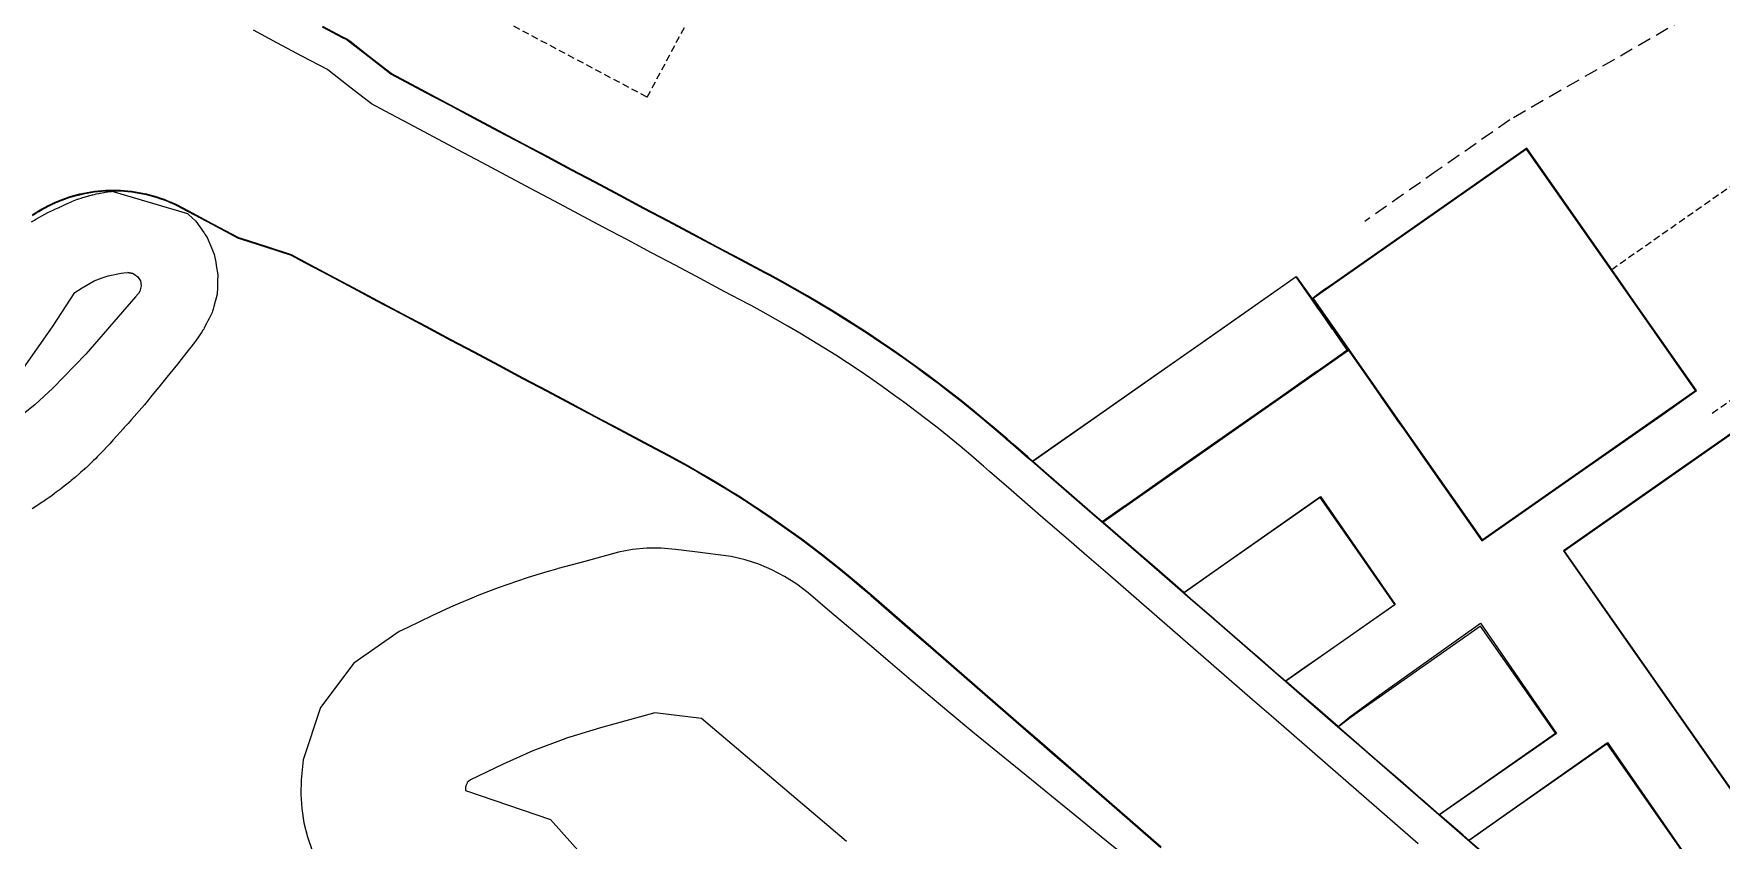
# Model space of a CAD drawing. Header units: metres. Extents: x 337936 to 338461, y 373266 to 374024.
# Drawn here: x 338044.8 to 338106.2, y 373825.8 to 373855.2 of the extents above; entities that cross this region are included whole.
import ezdxf

# ---------------------------------------------------------------- set-up
doc = ezdxf.new("R2010")
doc.units = ezdxf.units.M
doc.linetypes.add('DASHED2', pattern=[0.375, 0.25, -0.125])
for name, color, linetype in [('3D_LINES', 4, 'Continuous'), ('PLOTS EXTERNAL LEVEL', 3, 'Continuous'), ('PLOTS FFL', 1, 'Continuous')]:
    doc.layers.add(name, color=color, linetype=linetype)

msp = doc.modelspace()

# ---------------------------------------------------------------- linework, layer by layer
at = {"layer": '3D_LINES', "linetype": 'DASHED2', "ltscale": 2}
for points in [[(338110.15, 373858.775, 33.27), (338098.538, 373852.071, 33.476)], [(338098.538, 373852.071, 33.476), (338095.895, 373850.22, 33.49), (338093.252, 373848.37, 33.49)]]:
    msp.add_polyline3d(points, dxfattribs=at)
at = {"layer": '3D_LINES', "linetype": 'DASHED2'}
for points in [[(338059.25, 373857.081, 33.864), (338067.109, 373852.903, 33.851), (338067.109, 373852.903, 33.851)], [(338067.109, 373852.903, 33.851), (338068.795, 373856.073, 33.699)], [(338102.253, 373846.621, 33.457), (338113.85, 373854.742, 33.327)], [(338105.921, 373841.383, 33.637), (338118.211, 373849.989, 33.418), (338118.211, 373849.989, 33.418)]]:
    msp.add_polyline3d(points, dxfattribs=at)
at = {"layer": '3D_LINES'}
for points in [[(338095.207, 373825.676, 33.526), (338094.452, 373826.332, 33.52), (338093.697, 373826.988, 33.516), (338092.942, 373827.644, 33.513), (338092.188, 373828.3, 33.511), (338091.433, 373828.956, 33.509), (338090.678, 373829.612, 33.509), (338089.924, 373830.268, 33.51), (338089.169, 373830.924, 33.511), (338088.414, 373831.58, 33.514), (338087.659, 373832.237, 33.518), (338086.905, 373832.893, 33.522), (338086.15, 373833.549, 33.528), (338085.395, 373834.205, 33.535), (338084.641, 373834.861, 33.543), (338083.886, 373835.517, 33.551), (338083.131, 373836.173, 33.561), (338082.376, 373836.829, 33.572), (338081.622, 373837.485, 33.583), (338080.867, 373838.141, 33.596), (338080.273, 373838.657, 33.607), (338080.112, 373838.797, 33.633), (338079.583, 373839.257, 33.719), (338079.358, 373839.453, 33.724), (338079.287, 373839.514, 33.725), (338078.901, 373839.846, 33.732), (338078.51, 373840.175, 33.738), (338078.115, 373840.499, 33.745), (338077.716, 373840.819, 33.751), (338077.314, 373841.135, 33.758), (338076.908, 373841.446, 33.765), (338076.499, 373841.752, 33.771), (338076.086, 373842.054, 33.778), (338075.67, 373842.351, 33.785), (338075.251, 373842.643, 33.791), (338074.828, 373842.931, 33.798), (338074.403, 373843.214, 33.805), (338073.974, 373843.492, 33.811), (338073.542, 373843.765, 33.818), (338073.107, 373844.033, 33.824), (338072.669, 373844.297, 33.831), (338072.228, 373844.555, 33.838), (338071.784, 373844.809, 33.844), (338071.337, 373845.057, 33.851), (338070.889, 373845.3, 33.858), (338070.797, 373845.349, 33.859), (338069.914, 373845.819, 33.873), (338069.031, 373846.288, 33.887), (338068.148, 373846.758, 33.901), (338067.265, 373847.227, 33.915), (338066.382, 373847.697, 33.929), (338065.499, 373848.166, 33.943), (338064.616, 373848.636, 33.957), (338063.733, 373849.105, 33.97), (338062.85, 373849.575, 33.984), (338061.967, 373850.044, 33.997), (338061.084, 373850.514, 34.009), (338060.201, 373850.983, 34.019), (338059.318, 373851.453, 34.029), (338058.435, 373851.922, 34.036), (338057.552, 373852.392, 34.043), (338057.059, 373852.654, 34.046), (338056.318, 373853.231, 34.046), (338055.529, 373853.846, 34.044), (338055.457, 373853.902, 34.044), (338054.521, 373854.4, 34.046), (338053.638, 373854.869, 34.047), (338052.755, 373855.339, 34.046)], [(338097.561, 373825.336, 33.689), (338096.806, 373825.992, 33.682), (338096.052, 373826.648, 33.676), (338095.297, 373827.304, 33.67), (338094.542, 373827.96, 33.666), (338093.787, 373828.616, 33.663), (338093.033, 373829.272, 33.661), (338092.278, 373829.928, 33.659), (338091.523, 373830.584, 33.659), (338090.769, 373831.24, 33.66), (338090.014, 373831.896, 33.661), (338089.259, 373832.553, 33.664), (338088.504, 373833.209, 33.668), (338087.75, 373833.865, 33.672), (338086.995, 373834.521, 33.678), (338086.24, 373835.177, 33.685), (338085.486, 373835.833, 33.693), (338084.731, 373836.489, 33.701), (338083.976, 373837.145, 33.711), (338083.221, 373837.801, 33.722), (338082.467, 373838.457, 33.733), (338081.712, 373839.113, 33.746), (338081.118, 373839.629, 33.757), (338080.957, 373839.769, 33.76), (338080.428, 373840.229, 33.769), (338080.203, 373840.425, 33.774), (338080.134, 373840.485, 33.775), (338079.738, 373840.825, 33.781), (338079.339, 373841.16, 33.788), (338078.937, 373841.491, 33.795), (338078.53, 373841.817, 33.801), (338078.12, 373842.139, 33.808), (338077.707, 373842.456, 33.814), (338077.29, 373842.769, 33.821), (338076.869, 373843.077, 33.828), (338076.445, 373843.38, 33.834), (338076.018, 373843.679, 33.841), (338075.588, 373843.972, 33.847), (338075.154, 373844.261, 33.854), (338074.717, 373844.545, 33.86), (338074.277, 373844.824, 33.867), (338073.833, 373845.099, 33.874), (338073.387, 373845.368, 33.88), (338072.938, 373845.632, 33.887), (338072.486, 373845.892, 33.893), (338072.031, 373846.146, 33.9), (338071.573, 373846.395, 33.907), (338071.401, 373846.487, 33.909), (338070.518, 373846.956, 33.923), (338069.635, 373847.426, 33.937), (338068.753, 373847.895, 33.951), (338067.87, 373848.365, 33.965), (338066.987, 373848.834, 33.979), (338066.104, 373849.304, 33.993), (338065.221, 373849.773, 34.007), (338064.338, 373850.242, 34.02), (338063.455, 373850.712, 34.034), (338062.572, 373851.181, 34.047), (338061.689, 373851.651, 34.059), (338060.806, 373852.12, 34.069), (338059.923, 373852.59, 34.079), (338059.04, 373853.059, 34.086), (338058.157, 373853.529, 34.093), (338057.762, 373853.739, 34.096), (338056.973, 373854.353, 34.096), (338056.298, 373854.88, 34.094), (338056.185, 373854.968, 34.094), (338056.161, 373854.987, 34.094), (338056.007, 373855.068, 34.094), (338055.278, 373855.456, 34.096)], [(338081.153, 373839.633, 33.756), (338081.135, 373839.648, 33.757), (338080.974, 373839.788, 33.76), (338080.445, 373840.248, 33.769), (338080.219, 373840.444, 33.774), (338080.15, 373840.504, 33.775), (338079.755, 373840.844, 33.781), (338079.355, 373841.179, 33.788), (338078.952, 373841.51, 33.795), (338078.546, 373841.837, 33.801), (338078.136, 373842.159, 33.808), (338077.722, 373842.476, 33.814), (338077.305, 373842.789, 33.821), (338076.884, 373843.097, 33.828), (338076.46, 373843.401, 33.834), (338076.032, 373843.699, 33.841), (338075.601, 373843.993, 33.847), (338075.167, 373844.282, 33.854), (338074.73, 373844.566, 33.86), (338074.29, 373844.846, 33.867), (338073.846, 373845.12, 33.874), (338073.4, 373845.389, 33.88), (338072.951, 373845.654, 33.887), (338072.498, 373845.913, 33.893), (338072.043, 373846.168, 33.9), (338071.585, 373846.417, 33.907), (338071.413, 373846.509, 33.909), (338070.53, 373846.978, 33.923), (338069.647, 373847.448, 33.937), (338068.764, 373847.917, 33.951), (338067.881, 373848.387, 33.965), (338066.998, 373848.856, 33.979), (338066.115, 373849.326, 33.993), (338065.232, 373849.795, 34.007), (338064.35, 373850.265, 34.02), (338063.467, 373850.734, 34.034), (338062.584, 373851.203, 34.047), (338061.701, 373851.673, 34.059), (338060.818, 373852.142, 34.069), (338059.935, 373852.612, 34.079), (338059.052, 373853.081, 34.086), (338058.169, 373853.551, 34.093), (338057.776, 373853.76, 34.096), (338056.989, 373854.373, 34.096), (338056.313, 373854.9, 34.094), (338056.2, 373854.988, 34.094), (338056.174, 373855.008, 34.094), (338056.019, 373855.09, 34.094), (338055.29, 373855.478, 34.096)], [(338044.671, 373848.355, 33.888), (338044.775, 373848.419, 33.887), (338044.83, 373848.453, 33.887), (338044.88, 373848.482, 33.887), (338045.044, 373848.577, 33.882), (338045.046, 373848.578, 33.882), (338045.263, 373848.691, 33.881), (338045.266, 373848.693, 33.881), (338045.483, 373848.796, 33.882), (338045.49, 373848.799, 33.882), (338045.705, 373848.891, 33.884), (338045.718, 373848.896, 33.883), (338045.745, 373848.91, 33.882), (338045.853, 373848.963, 33.887), (338045.94, 373849.006, 33.893), (338045.962, 373849.016, 33.894), (338045.982, 373849.025, 33.893), (338046.094, 373849.074, 33.899), (338046.114, 373849.083, 33.899), (338046.167, 373849.107, 33.903), (338046.227, 373849.13, 33.906), (338046.343, 373849.176, 33.914), (338046.362, 373849.183, 33.914), (338046.398, 373849.197, 33.916), (338046.481, 373849.223, 33.92), (338046.499, 373849.229, 33.92), (338046.619, 373849.267, 33.927), (338046.635, 373849.272, 33.928), (338046.742, 373849.301, 33.934), (338046.759, 373849.305, 33.934), (338046.875, 373849.336, 33.941), (338046.9, 373849.342, 33.942), (338046.969, 373849.357, 33.946), (338047.026, 373849.37, 33.949), (338047.117, 373849.391, 33.955), (338047.155, 373849.398, 33.956), (338047.17, 373849.4, 33.957), (338047.301, 373849.424, 33.965), (338047.314, 373849.427, 33.966), (338047.362, 373849.435, 33.969), (338047.447, 373849.447, 33.973), (338047.582, 373849.466, 33.981), (338047.593, 373849.467, 33.982), (338050.349, 373848.664, 33.995), (338050.391, 373848.626, 33.996), (338050.663, 373848.375, 33.968), (338050.943, 373847.969, 33.902), (338050.958, 373847.948, 33.901), (338050.973, 373847.927, 33.901), (338050.987, 373847.907, 33.902), (338051.074, 373847.78, 33.882), (338051.26, 373847.322, 33.794), (338051.276, 373847.282, 33.793), (338051.312, 373847.195, 33.794), (338051.324, 373847.166, 33.789), (338051.343, 373847.118, 33.789), (338051.383, 373846.886, 33.777), (338051.387, 373846.864, 33.772), (338051.389, 373846.849, 33.769), (338051.393, 373846.824, 33.768), (338051.396, 373846.81, 33.767), (338051.404, 373846.763, 33.766), (338051.463, 373846.421, 33.699), (338051.452, 373846.174, 33.647), (338051.448, 373846.102, 33.643), (338051.445, 373846.032, 33.64), (338051.442, 373845.965, 33.639), (338051.432, 373845.723, 33.592), (338051.384, 373845.541, 33.554), (338051.362, 373845.454, 33.55), (338051.312, 373845.263, 33.516), (338051.289, 373845.177, 33.514), (338051.268, 373845.096, 33.513), (338051.257, 373845.055, 33.506), (338051.144, 373844.834, 33.464), (338051.096, 373844.741, 33.461), (338051.051, 373844.653, 33.46), (338050.966, 373844.489, 33.43), (338050.945, 373844.447, 33.43), (338050.914, 373844.402, 33.43), (338050.859, 373844.319, 33.43), (338050.781, 373844.203, 33.408), (338050.728, 373844.125, 33.41), (338050.611, 373843.95, 33.388), (338050.199, 373843.437, 33.319), (338049.984, 373843.17, 33.323), (338049.606, 373842.698, 33.331), (338049.358, 373842.389, 33.335), (338049.011, 373841.958, 33.342), (338048.933, 373841.86, 33.345), (338048.788, 373841.68, 33.347), (338048.315, 373841.151, 33.356), (338048.187, 373841.009, 33.359), (338048.05, 373840.856, 33.361), (338048.008, 373840.809, 33.362), (338047.912, 373840.702, 33.364), (338047.773, 373840.548, 33.366), (338047.634, 373840.394, 33.369), (338047.519, 373840.266, 33.371), (338047.495, 373840.24, 33.372), (338047.354, 373840.087, 33.375), (338047.353, 373840.085, 33.375), (338047.183, 373839.907, 33.378), (338047.065, 373839.788, 33.38), (338047.01, 373839.733, 33.381), (338046.917, 373839.642, 33.383), (338046.834, 373839.561, 33.385), (338046.768, 373839.498, 33.386), (338046.655, 373839.392, 33.388), (338046.616, 373839.357, 33.389), (338046.583, 373839.327, 33.392), (338046.472, 373839.226, 33.394), (338046.428, 373839.188, 33.395), (338046.286, 373839.064, 33.398), (338046.272, 373839.052, 33.398), (338046.113, 373838.919, 33.401), (338046.097, 373838.905, 33.402), (338046.064, 373838.879, 33.404), (338045.905, 373838.75, 33.407), (338045.738, 373838.62, 33.411), (338045.71, 373838.597, 33.411), (338045.573, 373838.495, 33.414), (338045.512, 373838.449, 33.415), (338045.406, 373838.372, 33.417), (338045.311, 373838.304, 33.419), (338045.237, 373838.252, 33.421), (338045.107, 373838.162, 33.423), (338045.058, 373838.13, 33.424), (338044.9, 373838.024, 33.427), (338044.876, 373838.009, 33.427), (338044.865, 373838.002, 33.427), (338044.691, 373837.89, 33.426)], [(338044.696, 373848.612, 33.973), (338044.809, 373848.686, 33.974), (338044.925, 373848.758, 33.976), (338045.042, 373848.826, 33.977), (338045.162, 373848.891, 33.979), (338045.282, 373848.954, 33.981), (338045.405, 373849.013, 33.983), (338045.528, 373849.069, 33.985), (338045.654, 373849.122, 33.988), (338045.78, 373849.171, 33.99), (338045.908, 373849.218, 33.993), (338046.037, 373849.261, 33.996), (338046.167, 373849.3, 33.999), (338046.298, 373849.337, 34.002), (338046.43, 373849.37, 34.005), (338046.562, 373849.399, 34.008), (338046.696, 373849.426, 34.011), (338046.83, 373849.448, 34.013), (338046.964, 373849.468, 34.016), (338047.099, 373849.483, 34.018), (338047.234, 373849.496, 34.021), (338047.37, 373849.505, 34.023), (338047.506, 373849.51, 34.025), (338047.642, 373849.512, 34.027), (338047.778, 373849.51, 34.029), (338047.913, 373849.505, 34.031), (338048.049, 373849.497, 34.033), (338048.184, 373849.484, 34.034), (338048.319, 373849.469, 34.036), (338048.454, 373849.45, 34.037), (338048.588, 373849.427, 34.039), (338048.721, 373849.402, 34.04), (338048.854, 373849.372, 34.041), (338048.986, 373849.339, 34.042), (338049.117, 373849.303, 34.043), (338049.247, 373849.264, 34.044), (338049.376, 373849.221, 34.045), (338049.504, 373849.175, 34.045), (338049.63, 373849.126, 34.046), (338049.756, 373849.073, 34.046), (338049.88, 373849.017, 34.046), (338050.002, 373848.958, 34.047), (338050.134, 373848.891, 34.047), (338050.387, 373848.756, 34.047), (338051.27, 373848.286, 34.046), (338052.207, 373847.788, 34.044), (338052.293, 373847.76, 34.044), (338053.244, 373847.45, 34.046), (338054.137, 373847.159, 34.046), (338054.63, 373846.896, 34.043), (338055.513, 373846.427, 34.036), (338056.396, 373845.957, 34.029), (338057.279, 373845.488, 34.019), (338058.162, 373845.018, 34.009), (338059.045, 373844.549, 33.997), (338059.928, 373844.079, 33.984), (338060.811, 373843.61, 33.97), (338061.694, 373843.14, 33.957), (338062.577, 373842.671, 33.943), (338063.46, 373842.201, 33.929), (338064.343, 373841.732, 33.915), (338065.226, 373841.262, 33.901), (338066.109, 373840.793, 33.887), (338066.992, 373840.323, 33.873), (338067.873, 373839.855, 33.859), (338068.164, 373839.698, 33.854), (338068.561, 373839.48, 33.847), (338068.954, 373839.258, 33.84), (338069.345, 373839.031, 33.834), (338069.733, 373838.8, 33.827), (338070.118, 373838.564, 33.82), (338070.501, 373838.324, 33.813), (338070.881, 373838.08, 33.806), (338071.258, 373837.831, 33.8), (338071.633, 373837.578, 33.793), (338072.004, 373837.32, 33.786), (338072.372, 373837.058, 33.779), (338072.737, 373836.793, 33.772), (338073.1, 373836.522, 33.766), (338073.459, 373836.248, 33.759), (338073.815, 373835.97, 33.752), (338074.167, 373835.687, 33.745), (338074.517, 373835.401, 33.738), (338074.863, 373835.11, 33.732), (338075.207, 373834.814, 33.725), (338075.274, 373834.756, 33.724), (338076.029, 373834.1, 33.71), (338076.784, 373833.444, 33.696), (338077.538, 373832.788, 33.683), (338078.293, 373832.132, 33.672), (338079.048, 373831.476, 33.661), (338079.803, 373830.819, 33.651), (338080.557, 373830.163, 33.643), (338081.312, 373829.507, 33.635), (338082.067, 373828.851, 33.628), (338082.821, 373828.195, 33.622), (338083.576, 373827.539, 33.618), (338084.331, 373826.883, 33.614), (338085.086, 373826.227, 33.611), (338085.84, 373825.571, 33.61)], [(338044.71, 373848.591, 33.973), (338044.823, 373848.665, 33.974), (338044.938, 373848.736, 33.976), (338045.055, 373848.804, 33.977), (338045.173, 373848.869, 33.979), (338045.293, 373848.931, 33.981), (338045.415, 373848.99, 33.983), (338045.538, 373849.046, 33.985), (338045.663, 373849.099, 33.988), (338045.789, 373849.148, 33.99), (338045.916, 373849.194, 33.993), (338046.044, 373849.237, 33.996), (338046.174, 373849.276, 33.999), (338046.304, 373849.313, 34.002), (338046.435, 373849.345, 34.005), (338046.567, 373849.375, 34.008), (338046.7, 373849.401, 34.011), (338046.833, 373849.424, 34.013), (338046.967, 373849.443, 34.016), (338047.102, 373849.458, 34.018), (338047.236, 373849.471, 34.021), (338047.371, 373849.48, 34.023), (338047.506, 373849.485, 34.025), (338047.642, 373849.487, 34.027), (338047.777, 373849.485, 34.029), (338047.912, 373849.48, 34.031), (338048.047, 373849.472, 34.033), (338048.182, 373849.46, 34.034), (338048.316, 373849.444, 34.036), (338048.45, 373849.425, 34.037), (338048.583, 373849.403, 34.039), (338048.716, 373849.377, 34.04), (338048.848, 373849.348, 34.041), (338048.98, 373849.315, 34.042), (338049.11, 373849.279, 34.043), (338049.239, 373849.24, 34.044), (338049.368, 373849.198, 34.045), (338049.495, 373849.152, 34.045), (338049.621, 373849.103, 34.046), (338049.746, 373849.05, 34.046), (338049.869, 373848.995, 34.046), (338049.991, 373848.936, 34.047), (338050.122, 373848.869, 34.047), (338050.375, 373848.734, 34.047), (338051.258, 373848.264, 34.046), (338052.197, 373847.765, 34.044), (338052.286, 373847.736, 34.044), (338053.236, 373847.426, 34.046), (338054.127, 373847.135, 34.046), (338054.619, 373846.874, 34.043), (338055.502, 373846.405, 34.036), (338056.385, 373845.935, 34.029), (338057.268, 373845.466, 34.019), (338058.151, 373844.996, 34.009), (338059.033, 373844.527, 33.997), (338059.916, 373844.057, 33.984), (338060.799, 373843.588, 33.97), (338061.682, 373843.118, 33.957), (338062.565, 373842.649, 33.943), (338063.448, 373842.179, 33.929), (338064.331, 373841.71, 33.915), (338065.214, 373841.24, 33.901), (338066.097, 373840.771, 33.887), (338066.98, 373840.301, 33.873), (338067.862, 373839.833, 33.859), (338068.152, 373839.676, 33.854), (338068.548, 373839.459, 33.847), (338068.942, 373839.236, 33.84), (338069.332, 373839.01, 33.834), (338069.72, 373838.779, 33.827), (338070.105, 373838.543, 33.82), (338070.488, 373838.303, 33.813), (338070.868, 373838.059, 33.806), (338071.244, 373837.81, 33.8), (338071.618, 373837.557, 33.793), (338071.989, 373837.3, 33.786), (338072.358, 373837.038, 33.779), (338072.723, 373836.772, 33.772), (338073.085, 373836.502, 33.766), (338073.443, 373836.228, 33.759), (338073.799, 373835.95, 33.752), (338074.151, 373835.668, 33.745), (338074.501, 373835.381, 33.738), (338074.846, 373835.091, 33.732), (338075.191, 373834.796, 33.725), (338075.258, 373834.737, 33.724), (338076.013, 373834.081, 33.71), (338076.767, 373833.425, 33.696), (338077.522, 373832.769, 33.683), (338078.277, 373832.113, 33.672), (338079.031, 373831.457, 33.661), (338079.786, 373830.801, 33.651), (338080.541, 373830.145, 33.643), (338081.296, 373829.488, 33.635), (338082.05, 373828.832, 33.628), (338082.805, 373828.176, 33.622), (338083.56, 373827.52, 33.618), (338084.314, 373826.864, 33.614), (338085.069, 373826.208, 33.611), (338085.824, 373825.552, 33.61)], [(338043.228, 373841.392, 32.9), (338045.436, 373844.528, 32.9), (338046.245, 373845.774, 32.9), (338046.512, 373845.953, 32.9), (338046.956, 373846.203, 32.9), (338047.24, 373846.309, 32.9), (338047.466, 373846.388, 32.9), (338047.933, 373846.482, 32.984), (338048.028, 373846.49, 32.998), (338048.18, 373846.503, 33.024), (338048.364, 373846.473, 33.052), (338048.18, 373846.503, 33.024), (338048.37, 373846.472, 33.053), (338048.46, 373846.414, 33.059), (338048.531, 373846.367, 33.066), (338048.636, 373846.206, 33.056), (338048.668, 373846.017, 33.021), (338048.62, 373845.83, 32.968), (338048.565, 373845.746, 32.937), (338048.555, 373845.732, 32.932), (338048.554, 373845.731, 32.931), (338048.454, 373845.615, 32.9), (338046.65, 373843.532, 32.9), (338045.442, 373842.294, 32.9), (338044.788, 373841.681, 32.9), (338044.083, 373841.13, 32.9)], [(338086.662, 373834.843, 33.681), (338086.257, 373835.196, 33.685), (338085.502, 373835.852, 33.693), (338084.747, 373836.508, 33.701), (338083.993, 373837.164, 33.711), (338083.712, 373837.408, 33.715)], [(338081.3, 373827.856, 33.799), (338080.526, 373828.489, 33.797), (338079.751, 373829.122, 33.794), (338078.977, 373829.755, 33.792), (338078.17, 373830.414, 33.789), (338077.489, 373830.992, 33.787), (338076.727, 373831.639, 33.784), (338075.964, 373832.286, 33.782), (338075.201, 373832.932, 33.779), (338074.438, 373833.579, 33.777), (338073.675, 373834.225, 33.774), (338072.968, 373834.824, 33.772), (338072.554, 373835.145, 33.772), (338072.114, 373835.428, 33.772), (338071.651, 373835.672, 33.772), (338071.169, 373835.875, 33.772), (338070.67, 373836.035, 33.772), (338070.16, 373836.151, 33.772), (338068.846, 373836.325, 33.77), (338068.139, 373836.414, 33.769), (338067.617, 373836.457, 33.769), (338067.094, 373836.454, 33.769), (338066.572, 373836.405, 33.769), (338066.057, 373836.311, 33.769), (338064.828, 373835.978, 33.767), (338063.864, 373835.712, 33.766), (338063.805, 373835.695, 33.766), (338063.445, 373835.593, 33.766), (338063.087, 373835.487, 33.765), (338062.73, 373835.375, 33.765), (338062.375, 373835.258, 33.765), (338062.022, 373835.137, 33.764), (338061.67, 373835.01, 33.764), (338061.32, 373834.879, 33.764), (338060.972, 373834.743, 33.763), (338060.625, 373834.602, 33.763), (338060.281, 373834.457, 33.763), (338059.939, 373834.307, 33.763), (338059.598, 373834.152, 33.762), (338059.261, 373833.993, 33.762), (338058.359, 373833.56, 33.761), (338058.069, 373833.421, 33.761), (338056.413, 373832.268, 33.761), (338055.205, 373830.651, 33.761), (338054.569, 373828.736, 33.761), (338054.502, 373828.134, 33.761), (338054.493, 373828.007, 33.761), (338054.483, 373827.484, 33.761), (338054.518, 373826.962, 33.761), (338054.598, 373826.444, 33.761), (338054.724, 373825.936, 33.761), (338054.893, 373825.441, 33.761)], [(338092.287, 373829.954, 33.659), (338091.54, 373830.603, 33.659), (338090.785, 373831.259, 33.66), (338090.382, 373831.61, 33.661)], [(338074.373, 373825.769, 32.289), (338071.322, 373828.355, 32.279), (338069.089, 373830.247, 32.272), (338067.39, 373830.461, 32.269), (338065.402, 373829.912, 32.266), (338064.286, 373829.567, 32.265), (338064.156, 373829.526, 32.265), (338064.14, 373829.52, 32.265), (338062.935, 373829.065, 32.263), (338061.857, 373828.584, 32.262), (338060.665, 373828.012, 32.261), (338060.546, 373827.911, 32.262), (338060.541, 373827.897, 32.261), (338060.501, 373827.791, 32.261), (338060.491, 373827.766, 32.261), (338060.49, 373827.764, 32.261), (338060.489, 373827.751, 32.261), (338060.481, 373827.624, 32.261), (338063.584, 373826.572, 32.269), (338066.79, 373822.966, 32.281)], [(338084.473, 373825.262, 33.809), (338083.655, 373825.931, 33.807), (338082.881, 373826.564, 33.804), (338082.107, 373827.196, 33.802), (338081.3, 373827.856, 33.799)], [(338097.049, 373825.814, 33.684), (338096.823, 373826.011, 33.682), (338096.068, 373826.667, 33.676), (338095.981, 373826.743, 33.675)]]:
    msp.add_polyline3d(points, dxfattribs=at)
at = {"layer": '3D_LINES', "linetype": 'Continuous'}
for points in [[(338081.153, 373839.633, 33.756), (338090.754, 373846.367, 33.599), (338091.344, 373845.546, 33.599)], [(338083.712, 373837.408, 33.715), (338092.657, 373843.671, 33.598)], [(338086.662, 373834.843, 33.681), (338091.637, 373838.341, 33.598), (338094.362, 373834.407, 33.598), (338090.382, 373831.61, 33.661)], [(338092.287, 373829.954, 33.659), (338092.711, 373830.314, 33.665), (338093.802, 373831.116, 33.679), (338097.478, 373833.726, 33.734), (338100.248, 373829.706, 33.734), (338095.981, 373826.743, 33.675)], [(338097.049, 373825.814, 33.684), (338102.099, 373829.37, 33.797), (338104.82, 373825.439, 33.797), (338100.771, 373822.578, 33.73)]]:
    msp.add_polyline3d(points, dxfattribs=at)
for points in [[(338092.618, 373843.684, 33.599), (338092.387, 373844.014, 33.599), (338092.123, 373844.391, 33.655), (338092.084, 373844.447, 33.653), (338092.033, 373844.519, 33.6), (338091.686, 373845.015, 33.6), (338091.55, 373845.209, 33.615), (338091.339, 373845.51, 33.6), (338091.313, 373845.547, 33.6), (338090.754, 373846.346, 33.599), (338088.023, 373844.433, 33.638), (338087.204, 373843.86, 33.65), (338085.565, 373842.713, 33.674), (338083.578, 373841.321, 33.702), (338081.936, 373840.172, 33.739), (338081.159, 373839.627, 33.756), (338081.751, 373839.112, 33.745), (338082.486, 373838.473, 33.733), (338083.254, 373837.806, 33.721), (338083.687, 373837.43, 33.715), (338084.495, 373837.996, 33.708), (338084.507, 373838.004, 33.707), (338086.131, 373839.141, 33.692), (338089.068, 373841.198, 33.65), (338090.185, 373841.98, 33.634), (338091.525, 373842.918, 33.614), (338091.556, 373842.94, 33.616), (338092.352, 373843.498, 33.604), (338092.618, 373843.684, 33.599)], [(338091.626, 373838.301, 33.598), (338088.125, 373835.85, 33.651), (338086.673, 373834.833, 33.681), (338087.007, 373834.544, 33.678), (338087.755, 373833.893, 33.672), (338087.79, 373833.863, 33.672), (338088.521, 373833.228, 33.667), (338089.261, 373832.584, 33.664), (338089.308, 373832.543, 33.664), (338090.044, 373831.903, 33.661), (338090.368, 373831.622, 33.66), (338091.162, 373832.178, 33.647), (338091.176, 373832.188, 33.647), (338091.847, 373832.657, 33.636), (338094.35, 373834.41, 33.598), (338092.988, 373836.356, 33.6), (338091.626, 373838.301, 33.598)], [(338100.202, 373829.718, 33.734), (338098.84, 373831.664, 33.736), (338097.478, 373833.609, 33.734), (338093.797, 373831.031, 33.678), (338093.058, 373830.514, 33.669), (338092.72, 373830.278, 33.665), (338092.298, 373829.944, 33.66), (338093.033, 373829.305, 33.661), (338093.081, 373829.263, 33.661), (338093.817, 373828.624, 33.663), (338094.552, 373827.985, 33.666), (338095.302, 373827.332, 33.671), (338095.335, 373827.304, 33.671), (338095.968, 373826.753, 33.675), (338097.53, 373827.847, 33.693), (338100.202, 373829.718, 33.734)], [(338104.813, 373825.439, 33.797), (338103.451, 373827.384, 33.8), (338102.088, 373829.33, 33.797), (338098.538, 373826.844, 33.723), (338097.057, 373825.807, 33.685), (338097.568, 373825.363, 33.69), (338098.319, 373824.71, 33.698), (338098.351, 373824.682, 33.698), (338099.087, 373824.043, 33.707), (338099.834, 373823.393, 33.718), (338099.87, 373823.362, 33.718), (338100.605, 373822.723, 33.728), (338100.752, 373822.595, 33.73), (338101.466, 373823.095, 33.737), (338101.569, 373823.167, 33.738), (338102.257, 373823.649, 33.744), (338104.813, 373825.439, 33.797)]]:
    msp.add_polyline3d(points, close=True, dxfattribs=at)
at = {"layer": 'PLOTS EXTERNAL LEVEL', "linetype": 'Continuous'}
for points in [[(338105.347, 373842.202, 33.6), (338103.053, 373845.478, 33.6), (338102.479, 373846.298, 33.6), (338102.253, 373846.621, 33.457), (338102.026, 373846.945, 33.6), (338099.732, 373850.221, 33.6), (338099.158, 373851.04, 33.6), (338095.429, 373848.429, 33.6), (338092.153, 373846.135, 33.6), (338091.707, 373845.823, 33.6), (338091.344, 373845.546, 33.599), (338091.56, 373845.238, 33.616), (338091.707, 373845.029, 33.6), (338092.079, 373844.497, 33.599), (338092.134, 373844.419, 33.656), (338092.389, 373844.055, 33.599), (338092.653, 373843.678, 33.598), (338092.707, 373843.6, 33.696), (338093.471, 373842.509, 33.75), (338094.159, 373841.526, 33.75), (338094.428, 373841.142, 33.6), (338094.697, 373840.758, 33.75), (338095.385, 373839.775, 33.75), (338097.523, 373836.723, 33.6), (338100.799, 373839.017, 33.6), (338104.076, 373841.312, 33.6), (338105.347, 373842.202, 33.6)], [(338111.56, 373836.816, 33.675), (338108.775, 373840.793, 33.675), (338108.133, 373841.711, 33.6), (338104.588, 373839.228, 33.6), (338101.311, 373836.934, 33.6), (338100.492, 373836.361, 33.6), (338102.952, 373832.847, 33.825), (338103.64, 373831.864, 33.825), (338103.919, 373831.466, 33.675), (338104.198, 373831.068, 33.825), (338104.886, 373830.085, 33.825), (338107.346, 373826.572, 33.675), (338110.891, 373829.054, 33.675), (338114.987, 373831.922, 33.675), (338112.133, 373835.997, 33.675), (338111.56, 373836.816, 33.675)]]:
    msp.add_polyline3d(points, close=True, dxfattribs=at)
at = {"layer": 'PLOTS FFL', "linetype": 'Continuous'}
for points, elevation in [([(338105.312, 373842.208), (338102.232, 373846.607), (338099.152, 373851.006), (338091.369, 373845.555), (338094.449, 373841.157), (338097.529, 373836.758)], 33.75), ([(338111.539, 373836.802), (338108.126, 373841.676), (338100.527, 373836.354), (338103.94, 373831.48), (338107.352, 373826.607), (338114.952, 373831.928)], 33.825)]:
    msp.add_lwpolyline(points, close=True, dxfattribs=dict(at, elevation=elevation))

doc.saveas('drawing.dxf')
